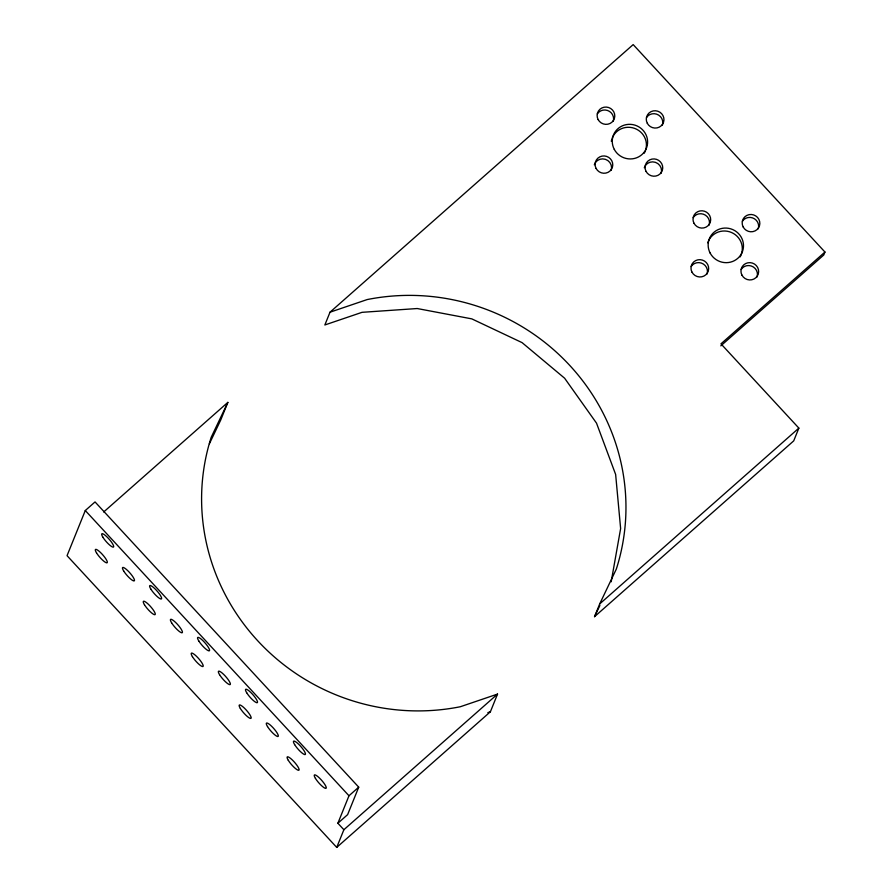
<?xml version="1.0" encoding="UTF-8"?>
<svg xmlns="http://www.w3.org/2000/svg" width="892" height="892" viewBox="0 0 892 892"><rect width="100%" height="100%" fill="white"/><g stroke="black" fill="none" stroke-linecap="round" stroke-linejoin="round"><path stroke-width="1.34" d="M611.187 581.796L620.631 528.555L615.636 474.444L596.525 423.165L564.614 378.208L522.076 342.628L471.801 318.868L417.222 308.532L362.052 312.323L324.855 324.967L330.007 312.2L633.175 44.6L824.955 252.035L823.762 254.989L720.803 345.862M336.73 847.4L343.877 829.727L337.878 823.249L347.624 814.641L358.729 787.157L95.043 501.928L85.286 510.536L67.045 555.683L336.73 847.4L490.399 711.76L497.535 694.087L460.339 706.732A213.043 206.888 22 0 1 211.214 437.258L227.85 402.381L103.684 511.986M227.85 402.381L220.714 420.043L209.419 443.714M337.878 823.249L348.984 795.764L358.729 787.157M824.955 252.035L720.959 343.844L798.864 428.115L793.713 440.871L594.54 616.673L599.703 603.917L616.339 569.029A213.043 206.888 22 0 0 367.214 299.556L330.007 312.2M594.54 616.673L599.892 605.467M343.877 829.727L497.535 694.087M599.703 603.917L798.864 428.115M487.835 712.63L490.399 711.76M85.286 510.536L348.984 795.764M597.306 113.875A8.875 8.619 22 0 1 613.217 121.401M644.28 167.774A8.875 8.619 22 0 1 655.352 162.311A8.875 8.619 22 0 1 661.162 173.26M611.321 141.282A17.751 17.238 22 0 1 611.867 139.096M612.246 138.037A17.751 17.238 22 0 1 634.558 128.359A17.751 17.238 22 0 1 645.63 150.079M645.251 151.138A17.751 17.238 22 0 1 644.269 153.179M646.466 117.577A8.875 8.619 22 0 1 662.377 125.103M594.306 164.797A8.875 8.619 22 0 1 605.378 159.322A8.875 8.619 22 0 1 611.187 170.283M691.166 266.485A8.875 8.619 22 0 1 707.077 274M742.345 221.294A8.875 8.619 22 0 1 758.256 228.82M741.129 269.462A8.875 8.619 22 0 1 757.052 276.977M707.757 242.814A17.751 17.238 22 0 1 731.529 232.5A17.751 17.238 22 0 1 740.159 256.896M693.196 217.603A8.875 8.619 22 0 1 709.107 225.119M647.291 123.274A8.875 8.619 22 0 0 662.589 124.189A8.875 8.619 22 0 0 655.475 110.764A8.875 8.619 22 0 0 647.291 123.274M614.276 149.365A17.751 17.238 22 0 0 644.871 151.194A17.751 17.238 22 0 0 630.655 124.356A17.751 17.238 22 0 0 614.276 149.365M646.076 171.431A8.875 8.619 22 0 0 661.373 172.346A8.875 8.619 22 0 0 654.26 158.932A8.875 8.619 22 0 0 646.076 171.431M598.131 119.573A8.875 8.619 22 0 0 613.428 120.487A8.875 8.619 22 0 0 606.326 107.073A8.875 8.619 22 0 0 598.131 119.573M596.101 168.454A8.875 8.619 22 0 0 611.41 169.369A8.875 8.619 22 0 0 604.297 155.955A8.875 8.619 22 0 0 596.101 168.454M691.991 272.171A8.875 8.619 22 0 0 707.3 273.086A8.875 8.619 22 0 0 700.187 259.672A8.875 8.619 22 0 0 691.991 272.171M694.021 223.301A8.875 8.619 22 0 0 709.318 224.204A8.875 8.619 22 0 0 702.205 210.791A8.875 8.619 22 0 0 694.021 223.301M741.966 275.16A8.875 8.619 22 0 0 757.263 276.074A8.875 8.619 22 0 0 750.15 262.649A8.875 8.619 22 0 0 741.966 275.16M710.166 253.094A17.751 17.238 22 0 0 740.761 254.911A17.751 17.238 22 0 0 726.545 228.084A17.751 17.238 22 0 0 710.166 253.094M743.181 226.992A8.875 8.619 22 0 0 758.479 227.906A8.875 8.619 22 0 0 751.365 214.493A8.875 8.619 22 0 0 743.181 226.992M294.65 744.63A8.875 1.907 48.6 0 0 305.031 754.599A8.875 1.907 48.6 0 0 298.664 744.251A8.875 1.907 48.6 0 0 294.65 744.63M315.456 778.415A8.875 1.907 48.6 0 0 325.836 788.383A8.875 1.907 48.6 0 0 319.47 778.036A8.875 1.907 48.6 0 0 315.456 778.415M288.306 760.341A8.875 1.907 48.6 0 0 298.686 770.309A8.875 1.907 48.6 0 0 292.32 759.962A8.875 1.907 48.6 0 0 288.306 760.341M267.511 726.556A8.875 1.907 48.6 0 0 277.891 736.524A8.875 1.907 48.6 0 0 271.525 726.177A8.875 1.907 48.6 0 0 267.511 726.556M246.705 692.772A8.875 1.907 48.6 0 0 257.097 702.74A8.875 1.907 48.6 0 0 250.719 692.393A8.875 1.907 48.6 0 0 246.705 692.772M219.566 674.698A8.875 1.907 48.6 0 0 229.946 684.666A8.875 1.907 48.6 0 0 223.58 674.319A8.875 1.907 48.6 0 0 219.566 674.698M240.361 708.482A8.875 1.907 48.6 0 0 250.741 718.45A8.875 1.907 48.6 0 0 244.375 708.103A8.875 1.907 48.6 0 0 240.361 708.482M192.416 656.623A8.875 1.907 48.6 0 0 202.796 666.58A8.875 1.907 48.6 0 0 196.43 656.244A8.875 1.907 48.6 0 0 192.416 656.623M171.621 622.839A8.875 1.907 48.6 0 0 182.001 632.807A8.875 1.907 48.6 0 0 175.635 622.46A8.875 1.907 48.6 0 0 171.621 622.839M198.76 640.913A8.875 1.907 48.6 0 0 209.152 650.881A8.875 1.907 48.6 0 0 202.774 640.534A8.875 1.907 48.6 0 0 198.76 640.913M150.815 589.054A8.875 1.907 48.6 0 0 161.207 599.023A8.875 1.907 48.6 0 0 154.829 588.675A8.875 1.907 48.6 0 0 150.815 589.054M123.676 570.98A8.875 1.907 48.6 0 0 134.056 580.948A8.875 1.907 48.6 0 0 127.69 570.601A8.875 1.907 48.6 0 0 123.676 570.98M144.471 604.765A8.875 1.907 48.6 0 0 154.862 614.722A8.875 1.907 48.6 0 0 148.485 604.386A8.875 1.907 48.6 0 0 144.471 604.765M96.526 552.906A8.875 1.907 48.6 0 0 106.917 562.863A8.875 1.907 48.6 0 0 100.54 552.527A8.875 1.907 48.6 0 0 96.526 552.906M102.881 537.196A8.875 1.907 48.6 0 0 113.262 547.164A8.875 1.907 48.6 0 0 106.884 536.817A8.875 1.907 48.6 0 0 102.881 537.196"/></g></svg>
